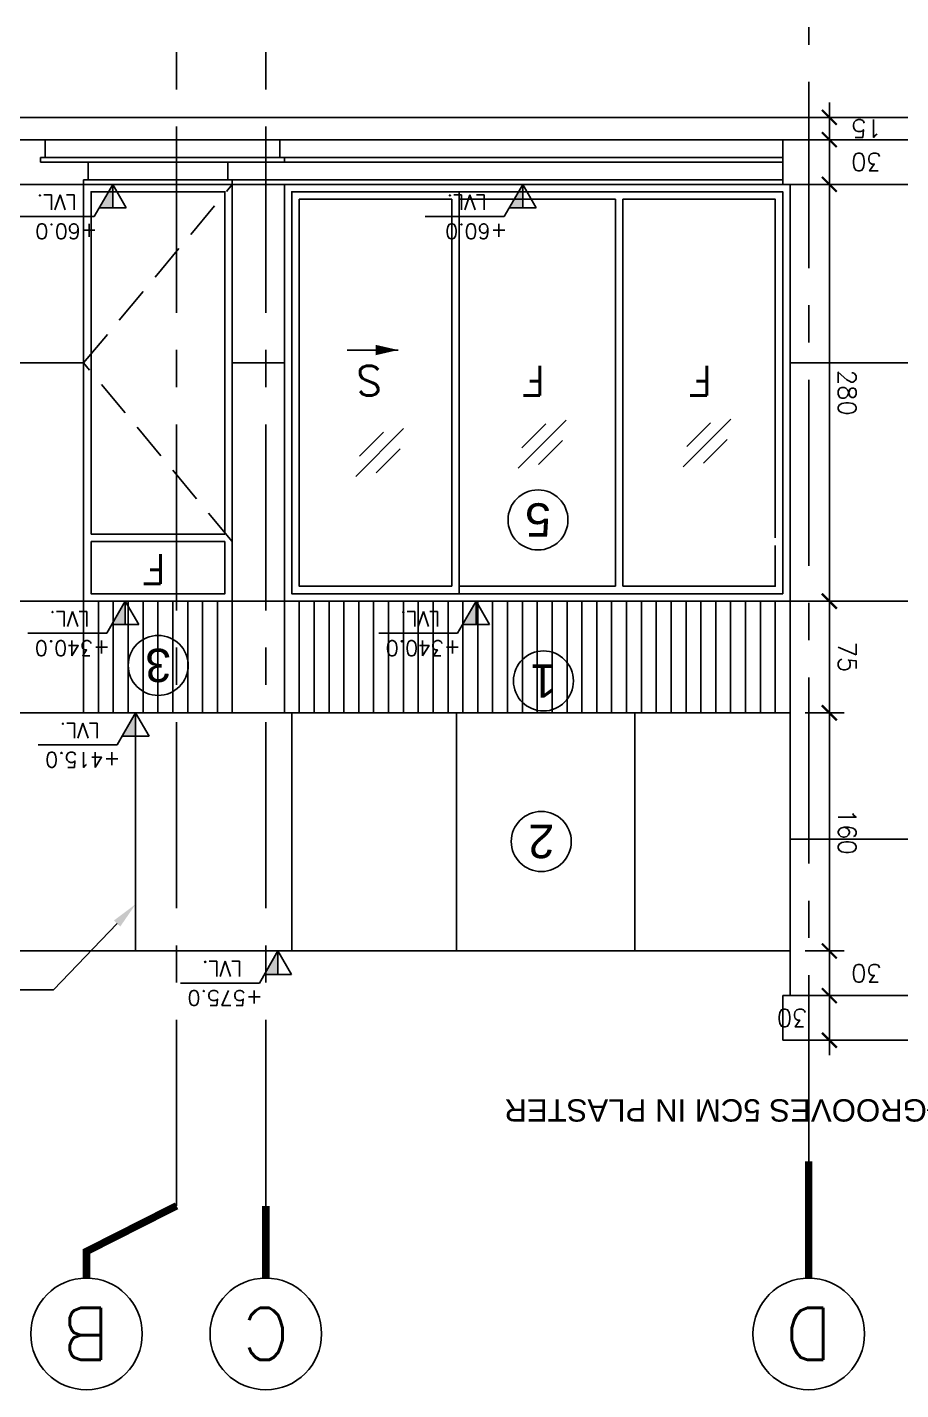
# Model space of a CAD drawing. Header units: centimetres. Extents: x -3287 to 4304, y -2406 to 3974.
# Drawn here: x -1498 to -911, y 3059 to 3974 of the extents above; entities that cross this region are included whole.
import ezdxf
from ezdxf import colors
from ezdxf.entities.mleader import LeaderData, LeaderLine
from ezdxf.enums import TextEntityAlignment as Align
from ezdxf.math import Vec2, Vec3

# ---------------------------------------------------------------- set-up
doc = ezdxf.new("R2010")
doc.units = ezdxf.units.CM
doc.header["$LTSCALE"] = 100
doc.header["$MEASUREMENT"] = 0
doc.header["$PDMODE"] = 35
for name, pattern in [('GRID$0$XREF GRID$0$GRIDS$0$CENTER', [2, 1.25, -0.25, 0.25, -0.25]), ('GRIDS$0$CENTER', [2, 1.25, -0.25, 0.25, -0.25]), ('HIDDEN', [0.375, 0.25, -0.125])]:
    doc.linetypes.add(name, pattern=pattern)
for name, color, linetype in [('ARROW INDICATOR', 4, 'Continuous'), ('DIM-IN', 1, 'Continuous'), ('ELEVATION', 1, 'Continuous'), ('GRID', 11, 'GRIDS$0$CENTER'), ('HATCH', 8, 'Continuous'), ('LVL', 2, 'Continuous'), ('STAIRS', 4, 'Continuous'), ('TEXT', 3, 'Continuous'), ('WALL-01', 7, 'Continuous'), ('WALL-02', 3, 'Continuous'), ('WALL-03', 2, 'Continuous'), ('WINDOW', 1, 'Continuous'), ('WINDOWS', 1, 'Continuous'), ('XREF GRID', 11, 'GRID$0$XREF GRID$0$GRIDS$0$CENTER')]:
    doc.layers.add(name, color=color, linetype=linetype)
doc.styles.add('$0$ROMANS', font='romans')
doc.styles.add('ART', font='arial.ttf')
doc.styles.add('ART-PS-1', font='arial.ttf', dxfattribs={"height": 20})
doc.styles.add('DIMA', font='romans.shx', dxfattribs={"width": 0.8})
doc.styles.add('GRIDS$0$18', font='romans.shx', dxfattribs={"width": 0.85, "height": 15})
doc.styles.add('ROMANS', font='romans')
doc.dimstyles.new('AS-17-100', dxfattribs={"dimtxt": 12, "dimasz": 10, "dimexe": 10, "dimexo": 10, "dimgap": 6, "dimtad": 1, "dimtoh": 1, "dimdec": 0, "dimdsep": 46, "dimtxsty": 'ROMANS', "dimblk1": 'ARCHTICK', "dimblk2": 'ARCHTICK', "dimsah": 1, "dimcen": 25, "dimdle": 10, "dimclrd": 1, "dimclre": 1, "dimclrt": 2, "dimadec": 0, "dimazin": 0, "dimtfac": 1, "dimtdec": 0, "dimtofl": 0, "dimtmove": 2, "dimatfit": 3, "dimldrblk": 'ARCHTICK', "dimfxl": 1, "dimtolj": 1, "dimtzin": 0, "dimarcsym": 0})

# ---------------------------------------------------------------- blocks, each defined once
blk = doc.blocks.new('A$C1f89f3c6')
at = {"layer": 'ARROW INDICATOR'}
blk.add_lwpolyline([(0, -17.19), (0, 17.19)], dxfattribs=at)
blk.add_lwpolyline([(0, -17.19), (0, 17.19)], dxfattribs=at)
blk.add_lwpolyline([(0, -1.94, 7, 0, 0), (0, -17.19, 0, 0, 0)], format="xyseb", dxfattribs=at)
blk = doc.blocks.new('W05')
at = {"layer": 'WINDOW'}
for p, q in [((-2352.89, 243.31, 0), (-2692.89, 243.31, 0)), ((-2470.39, 238.31, 0), (-2470.39, -31.69)), ((-2580.39, 233.31, 0), (-2580.39, -26.69)), ((-2575.39, 233.31, 0), (-2575.39, -26.69)), ((-2465.39, 233.31, 0), (-2465.39, -26.69))]:
    blk.add_line(p, q, dxfattribs=at)
at = {"layer": 'WINDOW', "color": 8}
for p, q in [((-2433.04, 127.4), (-2400.97, 159.47)), ((-2414.6, 157.06), (-2430.64, 141.03)), ((-2653.02, 121.02), (-2620.95, 153.09)), ((-2634.58, 150.69), (-2650.62, 134.65)), ((-2542.24, 121.82), (-2510.16, 153.89)), ((-2523.79, 151.49), (-2539.83, 135.45)), ((-2639.39, 123.43), (-2623.36, 139.46)), ((-2528.61, 124.22), (-2512.57, 140.26)), ((-2419.41, 129.8), (-2403.38, 145.84))]:
    blk.add_line(p, q, dxfattribs=at)
at = {"layer": 'WINDOW'}
for points in [[(-2692.89, 243.31), (-2352.89, 243.31), (-2352.89, -36.69), (-2692.89, -36.69)], [(-2687.89, 238.31), (-2357.89, 238.31), (-2357.89, -31.69), (-2687.89, -31.69)]]:
    blk.add_lwpolyline(points, close=True, dxfattribs=at)
for points in [[(-2682.89, 205.81), (-2682.89, 233.31), (-2580.39, 233.31)], [(-2465.39, 233.31), (-2362.89, 233.31), (-2362.89, 200.81)], [(-2580.39, -26.69), (-2682.89, -26.69), (-2682.89, 200.81)], [(-2362.89, 200.81), (-2362.89, -26.69), (-2465.39, -26.69)], [(-2470.39, -26.69), (-2575.39, -26.69)]]:
    blk.add_lwpolyline(points, dxfattribs=at)
at = {"layer": 'WINDOW', "elevation": 0}
blk.add_lwpolyline([(-2575.39, 233.31), (-2470.39, 233.31)], dxfattribs=at)
at = {"layer": 'WINDOWS'}
blk.add_line((-2357.89, 238.31), (-2687.89, 238.31), dxfattribs=at)
at = {"layer": 'WALL-01', "color": 3, "xscale": -1.000000000000002, "rotation": 270}
blk.add_blockref('A$C1f89f3c6', (-2412.24, 74.6), dxfattribs=at)
blk = doc.blocks.new('LEVEL- ELEV-1')
blk.add_hatch(color=256).paths.add_polyline_path([(0.16, 0.277), (0, 0.277), (0, 0)])
for p, q in [((0.22, 0.381), (0, 0)), ((0.22, 0.381), (1.155, 0.381)), ((0, 0), (-0.16, 0.277)), ((-0.16, 0.277), (0.16, 0.277)), ((0, 0), (0, 0.277))]:
    blk.add_line(p, q)
blk = doc.blocks.new('LEVEL- ELEV')
at = {"xscale": 0.8999999999999986, "yscale": 0.8999999999999986, "zscale": 0.8999999999999986}
blk.add_blockref('LEVEL- ELEV-1', (0, 0), dxfattribs=at)
at = {"style": 'DIMA'}
for tag, p in [('+XX.XX', (0.156, 0.421)), ('FFL.', (0.383, 0.11))]:
    blk.add_attdef(tag, p, '', height=0.162, dxfattribs=at)
blk = doc.blocks.new('_ARCHTICK')
at = {"color": 0, "linetype": 'ByBlock', "const_width": 0.15}
blk.add_lwpolyline([(-0.5, -0.5), (0.5, 0.5)], dxfattribs=at)
blk = doc.blocks.new('*D41')
at = {"layer": 'Defpoints', "color": 0, "transparency": 16777216}
for p in [(-985, 3513.34), (-958.63, 3513.34), (-985, 3353.34, 0)]:
    blk.add_point(p, dxfattribs=at)
at = {"layer": 'DIM-IN', "color": 1, "lineweight": -2, "transparency": 16777216}
for p, q in [((-958.63, 3343.34), (-958.63, 3523.34)), ((-975, 3513.34), (-948.63, 3513.34)), ((-975, 3353.34), (-948.63, 3353.34))]:
    blk.add_line(p, q, dxfattribs=at)
at = {"layer": 'DIM-IN', "color": 1, "lineweight": -2, "transparency": 16777216, "xscale": 10, "yscale": 10, "zscale": 10}
for p, rotation in [((-958.63, 3513.34), 90), ((-958.63, 3353.34), 270)]:
    blk.add_blockref('_ARCHTICK', p, dxfattribs=dict(at, rotation=rotation))
at = {"layer": 'DIM-IN', "color": 2, "transparency": 16777216, "insert": (-946.63, 3433.34), "char_height": 12, "attachment_point": 5, "rotation": 270, "style": 'ROMANS'}
blk.add_mtext('\\A1;160', dxfattribs=at)
blk = doc.blocks.new('*D42')
at = {"layer": 'Defpoints', "color": 0, "transparency": 16777216}
for p in [(-985, 3588.34), (-958.63, 3588.34), (-985, 3513.34)]:
    blk.add_point(p, dxfattribs=at)
at = {"layer": 'DIM-IN', "color": 1, "lineweight": -2, "transparency": 16777216}
for p, q in [((-958.63, 3503.34), (-958.63, 3598.34)), ((-975, 3588.34), (-948.63, 3588.34)), ((-975, 3513.34), (-948.63, 3513.34))]:
    blk.add_line(p, q, dxfattribs=at)
at = {"layer": 'DIM-IN', "color": 1, "lineweight": -2, "transparency": 16777216, "xscale": 10, "yscale": 10, "zscale": 10}
for p, rotation in [((-958.63, 3588.34), 90), ((-958.63, 3513.34), 270)]:
    blk.add_blockref('_ARCHTICK', p, dxfattribs=dict(at, rotation=rotation))
at = {"layer": 'DIM-IN', "color": 2, "transparency": 16777216, "insert": (-946.63, 3550.84), "char_height": 12, "attachment_point": 5, "rotation": 270, "style": 'ROMANS'}
blk.add_mtext('\\A1;75', dxfattribs=at)
blk = doc.blocks.new('*D43')
at = {"layer": 'Defpoints', "color": 0, "transparency": 16777216}
for p in [(-985, 3868.34), (-958.63, 3868.34), (-985, 3588.34)]:
    blk.add_point(p, dxfattribs=at)
at = {"layer": 'DIM-IN', "color": 1, "lineweight": -2, "transparency": 16777216}
for p, q in [((-958.63, 3578.34), (-958.63, 3878.34)), ((-975, 3868.34), (-948.63, 3868.34)), ((-975, 3588.34), (-948.63, 3588.34))]:
    blk.add_line(p, q, dxfattribs=at)
at = {"layer": 'DIM-IN', "color": 1, "lineweight": -2, "transparency": 16777216, "xscale": 10, "yscale": 10, "zscale": 10}
for p, rotation in [((-958.63, 3868.34), 90), ((-958.63, 3588.34), 270)]:
    blk.add_blockref('_ARCHTICK', p, dxfattribs=dict(at, rotation=rotation))
at = {"layer": 'DIM-IN', "color": 2, "transparency": 16777216, "insert": (-946.63, 3728.34), "char_height": 12, "attachment_point": 5, "rotation": 270, "style": 'ROMANS'}
blk.add_mtext('\\A1;280', dxfattribs=at)
blk = doc.blocks.new('*D44')
at = {"layer": 'Defpoints', "color": 0, "transparency": 16777216}
for p in [(-990, 3898.34), (-958.63, 3898.34), (-985, 3868.34)]:
    blk.add_point(p, dxfattribs=at)
at = {"layer": 'DIM-IN', "color": 1, "lineweight": -2, "transparency": 16777216}
for p, q in [((-958.63, 3858.34), (-958.63, 3908.34)), ((-980, 3898.34), (-948.63, 3898.34)), ((-975, 3868.34), (-948.63, 3868.34))]:
    blk.add_line(p, q, dxfattribs=at)
at = {"layer": 'DIM-IN', "color": 1, "lineweight": -2, "transparency": 16777216, "xscale": 10, "yscale": 10, "zscale": 10}
for p, rotation in [((-958.63, 3898.34), 90), ((-958.63, 3868.34), 270)]:
    blk.add_blockref('_ARCHTICK', p, dxfattribs=dict(at, rotation=rotation))
at = {"layer": 'DIM-IN', "color": 2, "transparency": 16777216, "insert": (-933.63, 3883.34), "char_height": 12, "attachment_point": 5, "rotation": 180, "style": 'ROMANS'}
blk.add_mtext('\\A1;30', dxfattribs=at)
blk = doc.blocks.new('*D45')
at = {"layer": 'Defpoints', "color": 0, "transparency": 16777216}
for p in [(-990, 3913.34), (-958.63, 3913.34), (-990, 3898.34)]:
    blk.add_point(p, dxfattribs=at)
at = {"layer": 'DIM-IN', "color": 1, "lineweight": -2, "transparency": 16777216}
for p, q in [((-958.63, 3888.34), (-958.63, 3923.34)), ((-980, 3913.34), (-948.63, 3913.34)), ((-980, 3898.34), (-948.63, 3898.34))]:
    blk.add_line(p, q, dxfattribs=at)
at = {"layer": 'DIM-IN', "color": 1, "lineweight": -2, "transparency": 16777216, "xscale": 10, "yscale": 10, "zscale": 10}
for p, rotation in [((-958.63, 3913.34), 90), ((-958.63, 3898.34), 270)]:
    blk.add_blockref('_ARCHTICK', p, dxfattribs=dict(at, rotation=rotation))
at = {"layer": 'DIM-IN', "color": 2, "transparency": 16777216, "insert": (-933.63, 3905.84), "char_height": 12, "attachment_point": 5, "rotation": 180, "style": 'ROMANS'}
blk.add_mtext('\\A1;15', dxfattribs=at)
blk = doc.blocks.new('*D46')
at = {"layer": 'Defpoints', "color": 0, "transparency": 16777216}
for p in [(-985, 3353.34, 0), (-985, 3323.34), (-958.63, 3323.34)]:
    blk.add_point(p, dxfattribs=at)
at = {"layer": 'DIM-IN', "color": 1, "lineweight": -2, "transparency": 16777216}
for p, q in [((-958.63, 3363.34), (-958.63, 3313.34)), ((-975, 3353.34), (-948.63, 3353.34)), ((-975, 3323.34), (-948.63, 3323.34))]:
    blk.add_line(p, q, dxfattribs=at)
at = {"layer": 'DIM-IN', "color": 1, "lineweight": -2, "transparency": 16777216, "xscale": 10, "yscale": 10, "zscale": 10}
for p, rotation in [((-958.63, 3353.34), 90), ((-958.63, 3323.34), 270)]:
    blk.add_blockref('_ARCHTICK', p, dxfattribs=dict(at, rotation=rotation))
at = {"layer": 'DIM-IN', "color": 2, "transparency": 16777216, "insert": (-933.63, 3338.34), "char_height": 12, "attachment_point": 5, "rotation": 180, "style": 'ROMANS'}
blk.add_mtext('\\A1;30', dxfattribs=at)
blk = doc.blocks.new('*D47')
at = {"layer": 'Defpoints', "color": 0, "transparency": 16777216}
for p in [(-985, 3323.34), (-958.63, 3293.34), (-958.63, 3293.34)]:
    blk.add_point(p, dxfattribs=at)
at = {"layer": 'DIM-IN', "color": 1, "lineweight": -2, "transparency": 16777216}
for p, q in [((-958.63, 3333.34), (-958.63, 3283.34)), ((-975, 3323.34), (-948.63, 3323.34))]:
    blk.add_line(p, q, dxfattribs=at)
at = {"layer": 'DIM-IN', "color": 1, "lineweight": -2, "transparency": 16777216, "xscale": 10, "yscale": 10, "zscale": 10}
for p, rotation in [((-958.63, 3323.34), 90), ((-958.63, 3293.34), 270)]:
    blk.add_blockref('_ARCHTICK', p, dxfattribs=dict(at, rotation=rotation))
at = {"layer": 'DIM-IN', "color": 2, "transparency": 16777216, "insert": (-983.63, 3308.34), "char_height": 12, "attachment_point": 5, "rotation": 180, "style": 'ROMANS'}
blk.add_mtext('\\A1;30', dxfattribs=at)

msp = doc.modelspace()

# ---------------------------------------------------------------- linework, layer by layer
at = {"layer": 'ELEVATION'}
for centre in [(-1154.5, 3642.9, 0), (-1409.84, 3545.18, 0), (-1150.86, 3534.74, 0), (-1152.29, 3426.88, 0)]:
    msp.add_circle(centre, 20.16, dxfattribs=at)
at = {"layer": 'HATCH', "linetype": 'ByBlock'}
for p, q in [((-1780, 3868.34), (-1460, 3868.34)), ((-1780, 3748.34), (-1460, 3748.34)), ((-1360, 3748.34), (-1325, 3748.34)), ((-785, 3748.34, 0), (-985, 3748.34, 0)), ((-1780, 3588.34), (-1460, 3588.34)), ((-1360, 3588.34), (-1325, 3588.34)), ((-785, 3588.34, 0), (-985, 3588.34, 0)), ((-1425, 3353.34, 0), (-1425, 3513.34)), ((-1209.3, 3353.34, 0), (-1209.3, 3513.34)), ((-1089.3, 3353.34, 0), (-1089.3, 3513.34)), ((-785, 3428.34, 0), (-985, 3428.34, 0))]:
    msp.add_line(p, q, dxfattribs=at)
at = {"layer": 'STAIRS'}
for p, q in [((-1485.93, 3898.34, 0), (-1485.93, 3886.34, 0)), ((-1488.93, 3886.34, 0), (-1488.93, 3883.34, 0)), ((-1488.93, 3886.34, 0), (-1325, 3886.34)), ((-1488.93, 3883.34, 0), (-1325, 3883.34)), ((-1457, 3883.34), (-1457, 3871.34)), ((-1363, 3871.34), (-1363, 3883.34)), ((-1460, 3871.34), (-1460, 3868.34)), ((-1460, 3871.34), (-1360, 3871.34)), ((-1460, 3868.34), (-1360, 3868.34)), ((-1360, 3868.34), (-1360, 3871.34))]:
    msp.add_line(p, q, dxfattribs=at)
at = {"layer": 'WALL-01'}
for p, q in [((-1785, 3913.34), (-400, 3913.34)), ((-400, 3898.34, 0), (-1785, 3898.34, 0)), ((-1328, 3886.34), (-1328, 3898.34)), ((-990, 3898.34), (-990, 3868.34)), ((-1325, 3883.34), (-1325, 3886.34)), ((-1325, 3513.34), (-1325, 3868.34)), ((-985, 3868.34), (-985, 3323.34)), ((-985, 3513.34), (-1785, 3513.34)), ((-1320, 3353.34, 0), (-1320, 3513.34)), ((-985, 3353.34, 0), (-1576.25, 3353.34, 0)), ((-990, 3323.34), (-990, 3293.34)), ((-400, 3323.34), (-990, 3323.34)), ((-400, 3293.34), (-990, 3293.34))]:
    msp.add_line(p, q, dxfattribs=at)
at = {"layer": 'WALL-02'}
for p, q in [((-1460, 3513.34), (-1460, 3868.34)), ((-1360, 3513.34), (-1360, 3868.34)), ((-1460, 3588.34), (-1360, 3588.34))]:
    msp.add_line(p, q, dxfattribs=at)
at = {"layer": 'WALL-03'}
for p, q in [((-1325, 3886.34), (-990, 3886.34)), ((-1325, 3883.34), (-990, 3883.34)), ((-990, 3871.34, 0), (-1360, 3871.34)), ((-400, 3868.34, 0), (-1360, 3868.34)), ((-1450, 3513.34), (-1450, 3588.34)), ((-1440, 3513.34), (-1440, 3588.34)), ((-1430, 3513.34), (-1430, 3588.34)), ((-1420, 3513.34), (-1420, 3588.34)), ((-1410, 3513.34), (-1410, 3588.34)), ((-1400, 3513.34), (-1400, 3588.34)), ((-1390, 3513.34), (-1390, 3588.34)), ((-1380, 3513.34), (-1380, 3588.34)), ((-1370, 3513.34), (-1370, 3588.34)), ((-1315, 3588.34), (-1315, 3513.34)), ((-1305, 3588.34), (-1305, 3513.34)), ((-1295, 3588.34), (-1295, 3513.34)), ((-1285, 3588.34), (-1285, 3513.34)), ((-1275, 3588.34), (-1275, 3513.34)), ((-1265, 3588.34), (-1265, 3513.34)), ((-1255, 3588.34), (-1255, 3513.34)), ((-1245, 3588.34), (-1245, 3513.34)), ((-1235, 3588.34), (-1235, 3513.34)), ((-1225, 3588.34), (-1225, 3513.34)), ((-1215, 3588.34), (-1215, 3513.34)), ((-1205, 3588.34), (-1205, 3513.34)), ((-1195, 3588.34), (-1195, 3513.34)), ((-1185, 3588.34), (-1185, 3513.34)), ((-1175, 3588.34), (-1175, 3513.34)), ((-1165, 3588.34), (-1165, 3513.34)), ((-1155, 3588.34), (-1155, 3513.34)), ((-1145, 3588.34), (-1145, 3513.34)), ((-1135, 3588.34), (-1135, 3513.34)), ((-1125, 3588.34), (-1125, 3513.34)), ((-1115, 3588.34), (-1115, 3513.34)), ((-1105, 3588.34), (-1105, 3513.34)), ((-1095, 3588.34), (-1095, 3513.34)), ((-1085, 3588.34), (-1085, 3513.34)), ((-1075, 3588.34), (-1075, 3513.34)), ((-1065, 3588.34), (-1065, 3513.34)), ((-1055, 3588.34), (-1055, 3513.34)), ((-1045, 3588.34), (-1045, 3513.34)), ((-1035, 3588.34), (-1035, 3513.34)), ((-1025, 3588.34), (-1025, 3513.34)), ((-1015, 3588.34), (-1015, 3513.34)), ((-1005, 3588.34), (-1005, 3513.34)), ((-995, 3588.34), (-995, 3513.34))]:
    msp.add_line(p, q, dxfattribs=at)
at = {"layer": 'WINDOW'}
for p, q in [((-1455, 3633.34, 0), (-1365, 3633.34, 0)), ((-1455, 3628.34, 0), (-1365, 3628.34, 0))]:
    msp.add_line(p, q, dxfattribs=at)
for points in [[(-1360, 3868.34), (-1360, 3588.34), (-1460, 3588.34), (-1460, 3868.34)], [(-1455, 3633.34), (-1455, 3863.34), (-1365, 3863.34), (-1365, 3633.34)], [(-1365, 3628.34), (-1365, 3593.34), (-1455, 3593.34), (-1455, 3628.34)]]:
    msp.add_lwpolyline(points, dxfattribs=at)
at = {"layer": 'WINDOWS', "color": 8, "linetype": 'HIDDEN'}
msp.add_lwpolyline([(-1360, 3628.34), (-1460, 3748.34), (-1360, 3868.34)], dxfattribs=at)
at = {"layer": 'XREF GRID'}
for p, q in [((-1397.5, 3182.11), (-1397.5, 3973.89, 0)), ((-1337.5, 3182.11, 0), (-1337.5, 3973.89, 0)), ((-972.5, 3212.11, 0), (-972.5, 3973.89, 0))]:
    msp.add_line(p, q, dxfattribs=at)
at = {"layer": 'XREF GRID', "color": 3, "linetype": 'Continuous', "const_width": 5, "elevation": 0}
for points in [[(-972.5, 3133.56), (-972.5, 3212.11)], [(-1337.5, 3133.56), (-1337.5, 3182.11)]]:
    msp.add_lwpolyline(points, dxfattribs=at)
at = {"layer": 'XREF GRID', "color": 3, "linetype": 'Continuous', "const_width": 5}
msp.add_lwpolyline([(-1458.04, 3133.56), (-1458.04, 3151.48), (-1397.5, 3182.11)], dxfattribs=at)
at = {"layer": 'XREF GRID', "color": 3, "linetype": 'Continuous'}
for centre in [(-1458.04, 3096.06), (-1337.5, 3096.06, 0), (-972.5, 3096.06, 0)]:
    msp.add_circle(centre, 37.5, dxfattribs=at)

# ---------------------------------------------------------------- block references
at = {"layer": 'LVL', "ltscale": 0.5, "extrusion": (0, 0, -1)}
ref = msp.add_blockref('LEVEL- ELEV', (1440.35, 3868.34), dxfattribs=dict(at, xscale=-63.00479306199131, yscale=63.00479304976771, zscale=63.00479306199122, rotation=180))
ref.add_attrib('FFL.', 'LVL.', (1464.51, 3861.39), dxfattribs={"layer": '0', "extrusion": (0, 0, -1), "height": 10.15, "rotation": 180, "style": 'DIMA', "text_generation_flag": 2})
ref.add_attrib('+XX.XX', '+60.0', (1450.67, 3841.82), dxfattribs={"layer": '0', "extrusion": (0, 0, -1), "height": 10.15, "rotation": 180, "style": 'DIMA', "text_generation_flag": 2})
ref = msp.add_blockref('LEVEL- ELEV', (1164.8, 3868.34), dxfattribs=dict(at, xscale=-63.00479306199131, yscale=63.00479304976771, zscale=63.00479306199122, rotation=180))
ref.add_attrib('FFL.', 'LVL.', (1188.95, 3861.39), dxfattribs={"layer": '0', "extrusion": (0, 0, -1), "height": 10.15, "rotation": 180, "style": 'DIMA', "text_generation_flag": 2})
ref.add_attrib('+XX.XX', '+60.0', (1175.12, 3841.82), dxfattribs={"layer": '0', "extrusion": (0, 0, -1), "height": 10.15, "rotation": 180, "style": 'DIMA', "text_generation_flag": 2})
ref = msp.add_blockref('LEVEL- ELEV', (1431.96, 3588.34), dxfattribs=dict(at, xscale=-63.00479306199131, yscale=63.00479304976771, zscale=63.00479306199122, rotation=180))
ref.add_attrib('FFL.', 'LVL.', (1456.11, 3581.39), dxfattribs={"layer": '0', "extrusion": (0, 0, -1), "height": 10.15, "rotation": 180, "style": 'DIMA', "text_generation_flag": 2})
ref.add_attrib('+XX.XX', '+340.0', (1442.28, 3561.82), dxfattribs={"layer": '0', "extrusion": (0, 0, -1), "height": 10.15, "rotation": 180, "style": 'DIMA', "text_generation_flag": 2})
ref = msp.add_blockref('LEVEL- ELEV', (1196.11, 3588.34), dxfattribs=dict(at, xscale=-63.00479306199131, yscale=63.00479304976771, zscale=63.00479306199122, rotation=180))
ref.add_attrib('FFL.', 'LVL.', (1220.26, 3581.39), dxfattribs={"layer": '0', "extrusion": (0, 0, -1), "height": 10.15, "rotation": 180, "style": 'DIMA', "text_generation_flag": 2})
ref.add_attrib('+XX.XX', '+340.0', (1206.43, 3561.82), dxfattribs={"layer": '0', "extrusion": (0, 0, -1), "height": 10.15, "rotation": 180, "style": 'DIMA', "text_generation_flag": 2})
ref = msp.add_blockref('LEVEL- ELEV', (1425, 3513.34), dxfattribs=dict(at, xscale=-63.00479306199131, yscale=63.00479304976771, zscale=63.00479306199122, rotation=180))
ref.add_attrib('FFL.', 'LVL.', (1449.15, 3506.39), dxfattribs={"layer": '0', "extrusion": (0, 0, -1), "height": 10.15, "rotation": 180, "style": 'DIMA', "text_generation_flag": 2})
ref.add_attrib('+XX.XX', '+415.0', (1435.32, 3486.82), dxfattribs={"layer": '0', "extrusion": (0, 0, -1), "height": 10.15, "rotation": 180, "style": 'DIMA', "text_generation_flag": 2})
ref = msp.add_blockref('LEVEL- ELEV', (1329.3, 3353.34, 0), dxfattribs=dict(at, xscale=-63.00479306199131, yscale=63.00479304976771, zscale=63.00479306199122, rotation=180))
ref.add_attrib('FFL.', 'LVL.', (1353.45, 3346.39, 0), dxfattribs={"layer": '0', "extrusion": (0, 0, -1), "height": 10.15, "rotation": 180, "style": 'DIMA', "text_generation_flag": 2})
ref.add_attrib('+XX.XX', '+575.0', (1339.62, 3326.82, 0), dxfattribs={"layer": '0', "extrusion": (0, 0, -1), "height": 10.15, "rotation": 180, "style": 'DIMA', "text_generation_flag": 2})
at = {"layer": 'WINDOW', "rotation": 180}
msp.add_blockref('W05', (-3677.89, 3831.65), dxfattribs=at)

# ---------------------------------------------------------------- texts
at = {"layer": 'ELEVATION', "style": 'ART-PS-1'}
for s, p in [('5', (-1154.5, 3642.9, 0)), ('3', (-1409.84, 3545.18, 0)), ('1', (-1150.86, 3534.74, 0)), ('2', (-1152.29, 3426.88, 0))]:
    msp.add_text(s, height=22.4, rotation=180, dxfattribs=at).set_placement(p, align=Align.MIDDLE_CENTER)
at = {"layer": 'GRID', "color": 4, "linetype": 'Continuous', "style": 'GRIDS$0$18'}
for s, p in [('B', (-1458.04, 3096.06)), ('C', (-1337.5, 3096.06, 0)), ('D', (-972.5, 3096.06, 0))]:
    msp.add_text(s, height=35, rotation=180, dxfattribs=at).set_placement(p, align=Align.MIDDLE)
at = {"layer": 'TEXT', "extrusion": (-5.07189e-09, 4.35259e-09, 1), "char_height": 20, "width": 20, "attachment_point": 2, "text_direction": (-1, 0, 0), "style": '$0$ROMANS'}
for s, insert in [('S', (-1268.04, 3726.54, 0)), ('F', (-1157.49, 3726.54, 0)), ('F', (-1045.38, 3726.54, 0)), ('F', (-1412.67, 3599.95, 0))]:
    msp.add_mtext(s, dxfattribs=dict(at, insert=insert))

# ---------------------------------------------------------------- dimensions: what is measured, and where the dimension line sits
at = {"layer": 'DIM-IN'}
for base, p1, p2, picture, middle in [((-958.63, 3913.34), (-990, 3898.34), (-990, 3913.34), '*D45', (-933.63, 3905.84)), ((-958.63, 3898.34), (-985, 3868.34), (-990, 3898.34), '*D44', (-933.63, 3883.34)), ((-958.63, 3868.34, 0), (-985, 3588.34, 0), (-985, 3868.34, 0), '*D43', (-946.63, 3728.34, 0)), ((-958.63, 3588.34), (-985, 3513.34), (-985, 3588.34), '*D42', (-946.63, 3550.84)), ((-958.63, 3513.34), (-985, 3353.34, 0), (-985, 3513.34), '*D41', (-946.63, 3433.34)), ((-958.63, 3323.34), (-985, 3353.34, 0), (-985, 3323.34), '*D46', (-933.63, 3338.34)), ((-958.63, 3293.34), (-985, 3323.34), (-958.63, 3293.34), '*D47', (-983.63, 3308.34))]:
    dim = msp.add_linear_dim(base=base, p1=p1, p2=p2, angle=270, dimstyle='AS-17-100', dxfattribs=at)
    dim.commit()
    dim.dimension.update_dxf_attribs({"geometry": picture, "text_midpoint": middle})

# ---------------------------------------------------------------- leaders
at = {"layer": 'ARROW INDICATOR'}
ml = msp.add_multileader_mtext('Standard', dxfattribs=at)
ml.set_content('GROOVES 2CM IN PLASTER', color=256, style='ART')
ml.set_leader_properties()
ml.build(insert=Vec2(0, 0))
ml.multileader.update_dxf_attribs({"text_right_attachment_type": 6, "dogleg_length": 0.36, "arrow_head_size": 18})
ctx = ml.context
ctx.base_point, ctx.char_height, ctx.arrow_head_size, ctx.landing_gap_size, ctx.plane_origin, ctx.plane_x_axis, ctx.plane_y_axis = Vec3(-1516.02, 3327.17), 15, 18, 0.09, Vec3(-1425, 3369.78), Vec3(-1, 0), Vec3(0, -1)
ctx.right_attachment = 6
notes = []
notes.append((ctx, [(0, (1, 1, 0), (-1480.3, 3327.17), (-1, 0), 35.72, [(0, [(-1425, 3384.78)], 0, [])])]))
ctx.mtext.insert, ctx.mtext.text_direction, ctx.mtext.rotation, ctx.mtext.flow_direction = Vec3(-1516.11, 3319.55), Vec3(-1, 0), 3.141593, 5
ml = msp.add_multileader_mtext('Standard', dxfattribs=at)
ml.set_content('GROOVES 5CM IN PLASTER', color=256, style='ART')
ml.set_leader_properties()
ml.build(insert=Vec2(0, 0))
ml.multileader.update_dxf_attribs({"text_right_attachment_type": 6, "dogleg_length": 0.36, "arrow_head_size": 18})
ctx = ml.context
ctx.base_point, ctx.char_height, ctx.arrow_head_size, ctx.landing_gap_size, ctx.plane_origin, ctx.plane_x_axis, ctx.plane_y_axis = Vec3(-892.96, 3246.36, 0), 15, 18, 0.09, Vec3(-766.23, 3369.81, 0), Vec3(-1, 0), Vec3(0, -1)
ctx.right_attachment = 6
notes.append((ctx, [(0, (1, 1, 0), (-857.25, 3246.36, 0), (-1, 0), 35.72, [(0, [(-766.23, 3369.81, 0)], 0, [])])]))
ctx.mtext.insert, ctx.mtext.text_direction, ctx.mtext.rotation, ctx.mtext.flow_direction = Vec3(-893.05, 3238.73, 0), Vec3(-1, 0), 3.141593, 5
for ctx, leaders in notes:
    for number, flags, end, landing, length, lines in leaders:
        leader = LeaderData()
        leader.index, (leader.has_last_leader_line, leader.has_dogleg_vector, leader.attachment_direction) = number, flags
        leader.last_leader_point, leader.dogleg_vector, leader.dogleg_length = Vec3(end), Vec3(landing), length
        for number, points, colour, breaks in lines:
            line = LeaderLine()
            line.index, line.vertices, line.color, line.breaks = number, Vec3.list(points), colors.encode_raw_color(colour), breaks
            leader.lines.append(line)
        ctx.leaders.append(leader)

doc.saveas('drawing.dxf')
